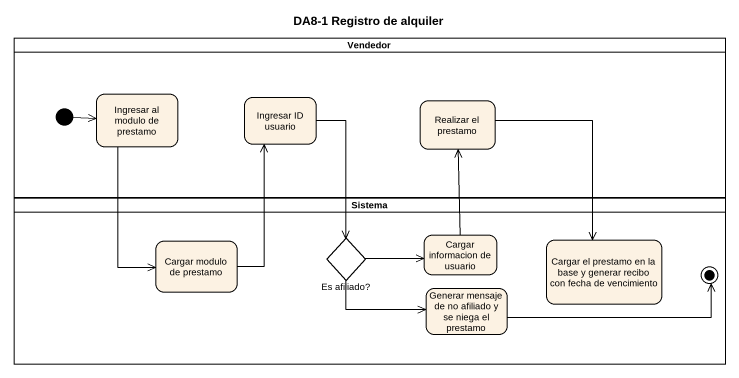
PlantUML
@startuml
title DA8-1 Registro de alquiler
hide empty description
state Vendedor <<partition>> {
  state "Ingresar al modulo de prestamo" as Ingresar_al_modulo_de
  state "Ingresar ID usuario" as Ingresar_ID_usuario
  state "Realizar el prestamo" as Realizar_el_prestamo
  [*] -right-> Ingresar_al_modulo_de
}
state Sistema <<partition>> {
  state "Cargar modulo de prestamo" as Cargar_modulo_de_prestamo
  state "Es afiliado?" as Es_afiliado <<choice>>
  state "Cargar informacion de usuario" as Cargar_informacion_de
  state "Cargar el prestamo en la base y generar recibo con fecha de vencimiento" as Cargar_el_prestamo_en_la
  state "Generar mensaje de no afiliado y se niega el prestamo" as Generar_mensaje_de_no
  Generar_mensaje_de_no -right-> [*]
}
Ingresar_al_modulo_de --> Cargar_modulo_de_prestamo
Ingresar_ID_usuario --> Es_afiliado
Realizar_el_prestamo --> Cargar_el_prestamo_en_la
Cargar_modulo_de_prestamo -up-> Ingresar_ID_usuario
Es_afiliado -right-> Cargar_informacion_de
Es_afiliado -right-> Generar_mensaje_de_no
Cargar_informacion_de -up-> Realizar_el_prestamo
@enduml
